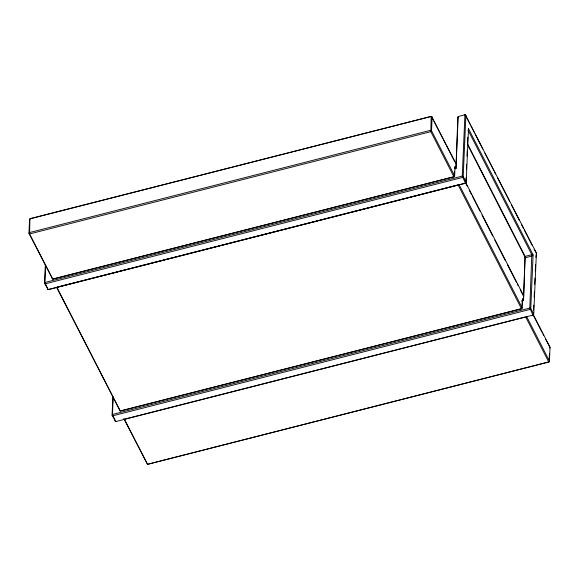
<?xml version="1.0" encoding="UTF-8"?>
<svg xmlns="http://www.w3.org/2000/svg" width="579" height="579" viewBox="0 0 579 579"><rect width="100%" height="100%" fill="white"/><g stroke="black" fill="none" stroke-linecap="round" stroke-linejoin="round"><path stroke-width="0.87" d="M455.962 163.502L431.493 116.35L30.253 218.638L29.551 219.579L28.95 233.351L52.696 279.1L453.936 176.812L454.638 175.871L455.043 166.687L455.796 168.163M45.357 264.335L44.532 283.247L48.137 289.623L465.473 183.232L466.182 182.298L468.52 128.719L533.107 254.898L530.769 308.484L533.729 314.274L533.027 315.208L529.799 308.071L531.812 254.68L468.404 130.811L468.52 128.719L468.078 130.999L468.404 130.811M45.654 265.385L44.909 282.494L48.137 289.623L465.805 183.051L466.037 177.666M112.905 396.463L112.087 415.215L115.684 421.599L533.353 315.019M113.202 397.418L112.464 414.47L115.684 421.599L116.017 421.411L115.047 421.005M454.486 171.522L454.262 176.624L52.696 279.1L29.587 233.945L29.927 218.826L431.493 116.35L433.135 119.563M455 167.389L454.928 168.786L455.941 168.627L457.837 117.327L458.546 116.386L457.837 117.327M455.941 168.627L458.213 116.574L465.255 114.678L536.407 253.037L533.729 314.274L533.027 315.208M464.923 114.866L462.252 176.103L465.473 183.232L466.182 182.298L463.214 176.508L465.892 115.272L464.923 114.866L465.255 114.678L470.17 124.29M466.392 169.589L466.631 164.204M466.978 156.127L467.217 150.743M467.528 143.563L467.803 137.281M521.961 305.198L522.446 299.423M521.737 301.044L523.496 300.602L525.102 256.388L467.463 143.78M533.556 310.518L533.787 305.111M534.142 297.013L534.381 291.606M534.692 284.405L534.967 278.101M535.286 270.892L535.561 264.589M535.872 257.387L536.407 253.037L534.128 249.238M549.189 359.262L549.449 353.241M522.555 299.357L522.149 300.942M454.747 168.207L455.043 166.687M56.619 287.408L120.251 411.068L521.484 308.781L522.193 307.847L522.591 298.663L523.344 300.132M549.674 348.073L550.05 347.32L533.201 314.411M123.761 418.581L147.507 464.322L548.747 362.034L549.449 361.101L550.05 347.32L545.715 339.504M29.551 219.579L30.253 218.638M454.928 168.786L455.63 167.845M523.184 299.821L522.482 300.754L523.496 300.602L525.102 256.388L531.812 254.68L533.107 254.898L532.072 256.027L525.363 257.735L467.875 145.235M120.577 410.88L120.251 411.068L56.843 287.198L458.083 184.911L521.484 308.781L522.193 307.847L459.198 184.781M121.452 410.663L521.817 308.6M524.755 317.111L124.398 419.174L147.507 464.322L549.073 361.846M52.059 278.499L53.029 278.912M47.5 289.03L48.462 289.442M470.995 125.889L474.273 132.302M475.091 133.901L482.879 149.121M484.934 153.124L493.952 170.747M494.77 172.347L495.588 173.946M497.643 177.956L509.527 201.181M511.575 205.183L519.37 220.404M521.418 224.406L523.467 228.408M524.284 230.015L532.079 245.228M465.82 182.769L523.756 295.949M433.961 121.17L443 138.83M443.818 140.436L445.873 144.446M446.699 146.053L454.501 161.302M466.008 183.782L467.239 186.185M469.294 190.202L471.349 194.211M472.167 195.818L479.977 211.067M482.032 215.084L492.715 235.957M494.77 239.967L505.453 260.839M507.501 264.849L516.54 282.509M517.365 284.115L518.183 285.722M520.239 289.732L523.119 295.355M532.977 314.621L542.016 332.281M542.841 333.88L543.659 335.487M526.745 316.742L549.449 361.101L548.747 362.034L525.638 316.887M431.167 116.538L430.827 131.665L453.936 176.812L454.638 175.871L431.529 130.724L432.129 116.944L431.167 116.538M29.326 232.606L28.95 233.351L29.587 233.945L430.827 131.665L431.529 130.724L430.559 130.318L29.326 232.606M44.909 282.494L44.532 283.247L45.169 283.84L462.512 177.449L463.214 176.508L462.252 176.103L44.909 282.494M112.464 414.47L112.087 415.215L112.724 415.809L530.067 309.418L530.769 308.484L529.799 308.071L112.464 414.47"/></g></svg>
